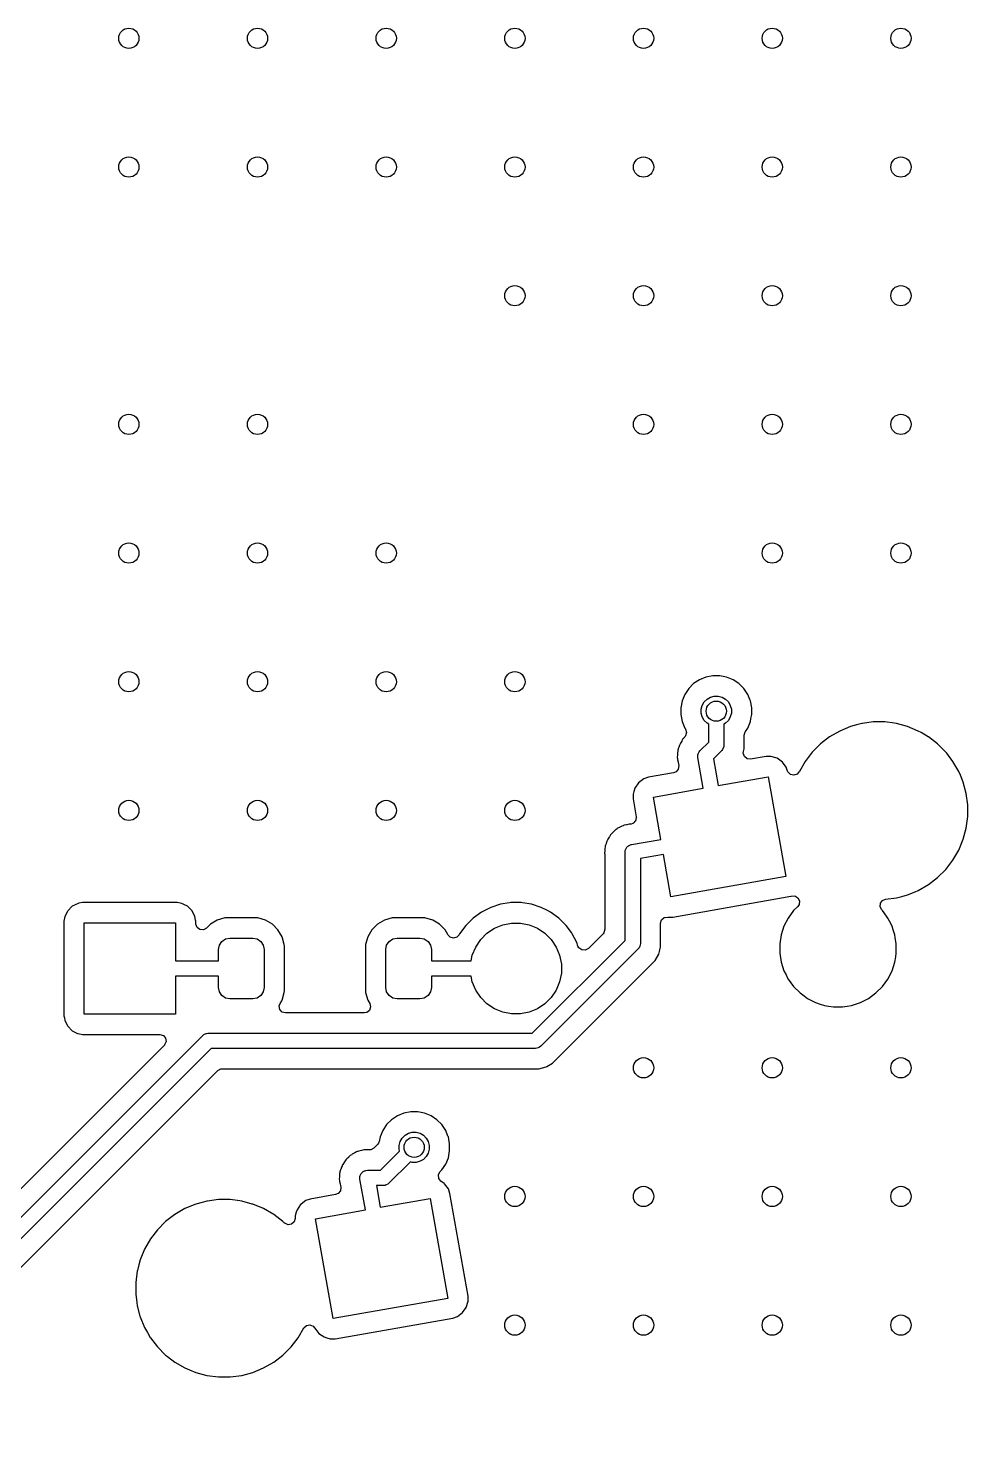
# Model space of a CAD drawing. Extents: x 2.6 to 14.2, y -9.4 to -3.8.
# Drawn here: x 9.005 to 9.735, y -6.82 to -5.723 of the extents above; entities that cross this region are included whole.
import ezdxf

# ---------------------------------------------------------------- set-up
doc = ezdxf.new("R2010")
doc.units = 0
doc.header["$MEASUREMENT"] = 0
doc.layers.add('BLACK', color=7, linetype='CONTINUOUS')

msp = doc.modelspace()

# ---------------------------------------------------------------- linework, layer by layer
at = {"layer": 'BLACK', "linetype": 'CONTINUOUS'}
for p, q in [((9.5221, -6.232), (9.5183, -6.2358)), ((9.5266, -6.229), (9.5221, -6.232)), ((9.5221, -6.232), (9.5221, -6.232)), ((9.5316, -6.2269), (9.5266, -6.229)), ((9.5266, -6.229), (9.5266, -6.229)), ((9.537, -6.2259), (9.5316, -6.2269)), ((9.5316, -6.2269), (9.5316, -6.2269)), ((9.5424, -6.2259), (9.537, -6.2259)), ((9.537, -6.2259), (9.537, -6.2259)), ((9.5477, -6.2269), (9.5424, -6.2259)), ((9.5424, -6.2259), (9.5424, -6.2259)), ((9.5527, -6.229), (9.5477, -6.2269)), ((9.5477, -6.2269), (9.5477, -6.2269)), ((9.5573, -6.232), (9.5527, -6.229)), ((9.5527, -6.229), (9.5527, -6.229)), ((9.5611, -6.2358), (9.5573, -6.232)), ((9.5573, -6.232), (9.5573, -6.232)), ((9.5132, -6.2454), (9.5121, -6.2507)), ((9.5152, -6.2404), (9.5132, -6.2454)), ((9.5132, -6.2454), (9.5132, -6.2454)), ((9.5183, -6.2358), (9.5152, -6.2404)), ((9.5152, -6.2404), (9.5152, -6.2404)), ((9.5183, -6.2358), (9.5183, -6.2358)), ((9.5303, -6.2462), (9.5325, -6.2441)), ((9.5325, -6.2441), (9.5352, -6.2425)), ((9.5352, -6.2425), (9.5381, -6.2417)), ((9.5381, -6.2417), (9.5412, -6.2417)), ((9.5412, -6.2417), (9.5442, -6.2425)), ((9.5442, -6.2425), (9.5469, -6.2441)), ((9.5469, -6.2441), (9.5491, -6.2462)), ((9.5641, -6.2404), (9.5611, -6.2358)), ((9.5611, -6.2358), (9.5611, -6.2358)), ((9.5658, -6.2444), (9.5641, -6.2404)), ((9.5641, -6.2404), (9.5641, -6.2404)), ((9.5662, -6.2454), (9.5658, -6.2444)), ((9.5673, -6.2507), (9.5662, -6.2454)), ((9.5662, -6.2454), (9.5662, -6.2454)), ((9.5662, -6.2454), (9.5662, -6.2454)), ((9.5121, -6.2507), (9.5121, -6.2507)), ((9.5121, -6.2507), (9.5121, -6.2561)), ((9.5121, -6.2561), (9.5121, -6.2561)), ((9.5121, -6.2561), (9.5121, -6.2561)), ((9.5121, -6.2561), (9.5132, -6.2615)), ((9.528, -6.2519), (9.5288, -6.2489)), ((9.528, -6.255), (9.528, -6.2519)), ((9.5288, -6.2579), (9.528, -6.255)), ((9.5288, -6.2489), (9.5303, -6.2462)), ((9.5491, -6.2462), (9.5506, -6.2489)), ((9.5506, -6.2489), (9.5514, -6.2519)), ((9.5514, -6.255), (9.5506, -6.2579)), ((9.5514, -6.2519), (9.5514, -6.255)), ((9.5666, -6.2592), (9.5673, -6.2561)), ((9.5673, -6.2561), (9.5673, -6.2507)), ((9.5132, -6.2615), (9.5132, -6.2615)), ((9.5132, -6.2615), (9.5152, -6.2665)), ((9.5152, -6.2665), (9.5152, -6.2665)), ((9.5152, -6.2665), (9.5152, -6.2665)), ((9.5152, -6.2665), (9.5157, -6.2672)), ((9.5157, -6.2672), (9.5158, -6.2673)), ((9.5158, -6.2673), (9.5166, -6.2699)), ((9.5303, -6.2606), (9.5288, -6.2579)), ((9.5325, -6.2628), (9.5303, -6.2606)), ((9.5338, -6.2635), (9.5325, -6.2628)), ((9.5338, -6.2774), (9.5338, -6.2635)), ((9.5469, -6.2628), (9.5456, -6.2635)), ((9.5456, -6.2635), (9.5456, -6.2798)), ((9.5491, -6.2606), (9.5469, -6.2628)), ((9.5506, -6.2579), (9.5491, -6.2606)), ((9.5623, -6.2693), (9.5641, -6.2665)), ((9.5641, -6.2665), (9.5662, -6.2615)), ((9.5662, -6.2615), (9.5666, -6.2592)), ((9.644, -6.2653), (9.6356, -6.2688)), ((9.6496, -6.2638), (9.644, -6.2653)), ((9.6527, -6.263), (9.6496, -6.2638)), ((9.6532, -6.2629), (9.6527, -6.263)), ((9.6617, -6.2618), (9.6532, -6.2629)), ((9.6707, -6.2618), (9.6617, -6.2618)), ((9.6617, -6.2618), (9.6617, -6.2618)), ((9.6782, -6.2628), (9.6707, -6.2618)), ((9.6707, -6.2618), (9.6707, -6.2618)), ((9.6797, -6.263), (9.6782, -6.2628)), ((9.6883, -6.2653), (9.6797, -6.263)), ((9.6884, -6.2653), (9.6883, -6.2653)), ((9.6967, -6.2688), (9.6884, -6.2653)), ((9.5118, -6.2782), (9.5115, -6.2791)), ((9.5129, -6.2767), (9.5118, -6.2782)), ((9.513, -6.2765), (9.5129, -6.2767)), ((9.5138, -6.275), (9.513, -6.2765)), ((9.513, -6.2765), (9.513, -6.2765)), ((9.5142, -6.2746), (9.5138, -6.275)), ((9.5145, -6.2742), (9.5142, -6.2746)), ((9.5146, -6.2742), (9.5145, -6.2742)), ((9.5147, -6.2741), (9.5146, -6.2742)), ((9.5151, -6.2735), (9.5147, -6.2741)), ((9.5152, -6.2734), (9.5151, -6.2735)), ((9.5155, -6.273), (9.5152, -6.2734)), ((9.5159, -6.2726), (9.5155, -6.273)), ((9.5166, -6.2699), (9.5159, -6.2726)), ((9.527, -6.2841), (9.5338, -6.2774)), ((9.5614, -6.2721), (9.5621, -6.2695)), ((9.5614, -6.2827), (9.5614, -6.2721)), ((9.5621, -6.2695), (9.5622, -6.2694)), ((9.5622, -6.2694), (9.5623, -6.2693)), ((9.6278, -6.2733), (9.6207, -6.2788)), ((9.6356, -6.2688), (9.6278, -6.2733)), ((9.6356, -6.2688), (9.6356, -6.2688)), ((9.6989, -6.27), (9.6967, -6.2688)), ((9.6967, -6.2688), (9.6967, -6.2688)), ((9.7044, -6.2732), (9.6989, -6.27)), ((9.7046, -6.2733), (9.7044, -6.2732)), ((9.7117, -6.2788), (9.7046, -6.2733)), ((9.5095, -6.2874), (9.5093, -6.2893)), ((9.5093, -6.2893), (9.5095, -6.2902)), ((9.5097, -6.2849), (9.5095, -6.2855)), ((9.5095, -6.2855), (9.5095, -6.2855)), ((9.5095, -6.2855), (9.5095, -6.2855)), ((9.5095, -6.2855), (9.5095, -6.2874)), ((9.5098, -6.2841), (9.5097, -6.2849)), ((9.5104, -6.282), (9.5098, -6.2836)), ((9.5098, -6.2836), (9.5098, -6.2841)), ((9.5106, -6.2816), (9.5104, -6.282)), ((9.511, -6.2799), (9.5106, -6.2816)), ((9.5113, -6.2795), (9.511, -6.2799)), ((9.511, -6.2799), (9.511, -6.2799)), ((9.5115, -6.2791), (9.5113, -6.2795)), ((9.5253, -6.2882), (9.5254, -6.2877)), ((9.5254, -6.2893), (9.5253, -6.2882)), ((9.5254, -6.2872), (9.5256, -6.2866)), ((9.5254, -6.2877), (9.5254, -6.2872)), ((9.5296, -6.3132), (9.5254, -6.2893)), ((9.5256, -6.2866), (9.5258, -6.2859)), ((9.5258, -6.2859), (9.5261, -6.2855)), ((9.5261, -6.2855), (9.5263, -6.285)), ((9.5263, -6.285), (9.527, -6.2841)), ((9.5439, -6.284), (9.5375, -6.2903)), ((9.5446, -6.2831), (9.5439, -6.284)), ((9.5454, -6.2813), (9.5446, -6.2831)), ((9.5455, -6.281), (9.5454, -6.2813)), ((9.5456, -6.2798), (9.5455, -6.281)), ((9.5607, -6.2861), (9.5608, -6.2847)), ((9.5615, -6.2887), (9.5607, -6.2861)), ((9.5608, -6.2847), (9.5614, -6.2827)), ((9.5637, -6.2904), (9.5615, -6.2887)), ((9.5785, -6.2886), (9.5664, -6.2907)), ((9.5822, -6.2885), (9.5785, -6.2886)), ((9.5785, -6.2886), (9.5785, -6.2886)), ((9.587, -6.29), (9.5822, -6.2885)), ((9.6143, -6.2852), (9.6088, -6.2924)), ((9.6207, -6.2788), (9.6143, -6.2852)), ((9.7181, -6.2852), (9.7117, -6.2788)), ((9.7117, -6.2788), (9.7117, -6.2788)), ((9.7188, -6.2861), (9.7181, -6.2852)), ((9.7181, -6.2852), (9.7181, -6.2852)), ((9.7181, -6.2852), (9.7181, -6.2852)), ((9.7236, -6.2924), (9.7188, -6.2861)), ((9.5084, -6.3005), (9.5065, -6.3013)), ((9.5102, -6.2984), (9.5084, -6.3005)), ((9.5095, -6.2902), (9.5095, -6.2912)), ((9.5095, -6.2912), (9.51, -6.2928)), ((9.51, -6.2928), (9.51, -6.2932)), ((9.51, -6.2932), (9.5105, -6.2956)), ((9.5105, -6.2956), (9.5102, -6.2984)), ((9.5375, -6.2903), (9.5412, -6.3112)), ((9.5664, -6.2907), (9.5637, -6.2904)), ((9.5911, -6.2929), (9.587, -6.29)), ((9.587, -6.29), (9.587, -6.29)), ((9.5941, -6.2969), (9.5911, -6.2929)), ((9.5911, -6.2929), (9.5911, -6.2929)), ((9.5951, -6.2999), (9.5941, -6.2969)), ((9.5941, -6.2969), (9.5941, -6.2969)), ((9.5941, -6.2969), (9.5941, -6.2969)), ((9.5954, -6.3005), (9.5951, -6.2999)), ((9.5973, -6.3025), (9.5954, -6.3005)), ((9.6041, -6.3003), (9.6025, -6.3023)), ((9.6042, -6.3003), (9.6041, -6.3003)), ((9.6043, -6.3002), (9.6042, -6.3003)), ((9.6088, -6.2924), (9.6043, -6.3002)), ((9.7281, -6.3002), (9.7236, -6.2924)), ((9.7236, -6.2924), (9.7236, -6.2924)), ((9.7236, -6.2924), (9.7236, -6.2924)), ((9.7294, -6.3032), (9.7281, -6.3002)), ((9.7281, -6.3002), (9.7281, -6.3002)), ((9.7281, -6.3002), (9.7281, -6.3002)), ((9.4793, -6.309), (9.4765, -6.3131)), ((9.4804, -6.3082), (9.4793, -6.309)), ((9.4833, -6.306), (9.4804, -6.3082)), ((9.4869, -6.3048), (9.4833, -6.306)), ((9.5065, -6.3013), (9.4869, -6.3048)), ((9.4869, -6.3048), (9.4869, -6.3048)), ((9.5412, -6.3112), (9.58, -6.3044)), ((9.58, -6.3044), (9.5937, -6.3819)), ((9.5999, -6.3032), (9.5973, -6.3025)), ((9.6025, -6.3023), (9.5999, -6.3032)), ((9.7316, -6.3085), (9.7294, -6.3032)), ((9.7339, -6.3173), (9.7316, -6.3085)), ((9.4757, -6.3157), (9.475, -6.3179)), ((9.475, -6.3179), (9.475, -6.3179)), ((9.475, -6.3179), (9.4751, -6.3216)), ((9.4751, -6.3216), (9.4751, -6.3216)), ((9.4751, -6.3216), (9.4775, -6.3354)), ((9.4765, -6.3131), (9.4757, -6.3157)), ((9.4908, -6.3201), (9.5296, -6.3132)), ((9.4966, -6.353), (9.4908, -6.3201)), ((9.7351, -6.3262), (9.7339, -6.3173)), ((9.7351, -6.3352), (9.7351, -6.3262)), ((9.463, -6.3444), (9.4626, -6.3448)), ((9.4646, -6.3437), (9.463, -6.3444)), ((9.463, -6.3444), (9.463, -6.3444)), ((9.4648, -6.3436), (9.4646, -6.3437)), ((9.4646, -6.3437), (9.4646, -6.3437)), ((9.4664, -6.3427), (9.4648, -6.3436)), ((9.4673, -6.3424), (9.4664, -6.3427)), ((9.4677, -6.3423), (9.4673, -6.3424)), ((9.4682, -6.342), (9.4677, -6.3423)), ((9.4677, -6.3423), (9.4677, -6.3423)), ((9.4699, -6.3417), (9.4682, -6.342)), ((9.4682, -6.342), (9.4682, -6.342)), ((9.4703, -6.3416), (9.4699, -6.3417)), ((9.4719, -6.3412), (9.4703, -6.3416)), ((9.4724, -6.3412), (9.4719, -6.3412)), ((9.4733, -6.3411), (9.4724, -6.3412)), ((9.4735, -6.3411), (9.4733, -6.3411)), ((9.4749, -6.3407), (9.4735, -6.3411)), ((9.4751, -6.3405), (9.4749, -6.3407)), ((9.4755, -6.3403), (9.4751, -6.3405)), ((9.4761, -6.3395), (9.4755, -6.3403)), ((9.4769, -6.3388), (9.4761, -6.3395)), ((9.477, -6.3384), (9.4769, -6.3388)), ((9.4772, -6.3382), (9.477, -6.3384)), ((9.4773, -6.3371), (9.4772, -6.3382)), ((9.4776, -6.3361), (9.4773, -6.3371)), ((9.4775, -6.3354), (9.4775, -6.3358)), ((9.4775, -6.3358), (9.4776, -6.3361)), ((9.7316, -6.3529), (9.7339, -6.3442)), ((9.7339, -6.3442), (9.7351, -6.3352)), ((9.4546, -6.3545), (9.4541, -6.3562)), ((9.4548, -6.3541), (9.4546, -6.3545)), ((9.4551, -6.3537), (9.4548, -6.3541)), ((9.4554, -6.3528), (9.4551, -6.3537)), ((9.4565, -6.3512), (9.4554, -6.3528)), ((9.4566, -6.351), (9.4565, -6.3512)), ((9.4574, -6.3496), (9.4566, -6.351)), ((9.4578, -6.3492), (9.4574, -6.3496)), ((9.4581, -6.3489), (9.4578, -6.3492)), ((9.4578, -6.3492), (9.4578, -6.3492)), ((9.4587, -6.3481), (9.4581, -6.3489)), ((9.4601, -6.3469), (9.4587, -6.3481)), ((9.4603, -6.3467), (9.4601, -6.3469)), ((9.4615, -6.3455), (9.4603, -6.3467)), ((9.4603, -6.3467), (9.4603, -6.3467)), ((9.4619, -6.3453), (9.4615, -6.3455)), ((9.4626, -6.3448), (9.4619, -6.3453)), ((9.4737, -6.3571), (9.4966, -6.353)), ((9.7281, -6.3613), (9.7316, -6.3529)), ((9.4531, -6.3619), (9.4529, -6.3638)), ((9.4529, -6.3638), (9.453, -6.3644)), ((9.453, -6.3644), (9.453, -6.3644)), ((9.453, -6.3644), (9.4531, -6.3652)), ((9.4533, -6.3591), (9.4531, -6.36)), ((9.4531, -6.36), (9.4531, -6.3619)), ((9.4531, -6.3652), (9.4531, -6.4229)), ((9.4534, -6.3587), (9.4533, -6.3591)), ((9.454, -6.3566), (9.4534, -6.3581)), ((9.4534, -6.3581), (9.4534, -6.3587)), ((9.4534, -6.3587), (9.4534, -6.3587)), ((9.4541, -6.3562), (9.454, -6.3566)), ((9.4689, -6.3627), (9.469, -6.3617)), ((9.4689, -6.3628), (9.4689, -6.3627)), ((9.4689, -6.3629), (9.4689, -6.3628)), ((9.4689, -6.3628), (9.4689, -6.3628)), ((9.4689, -6.4315), (9.4689, -6.3629)), ((9.469, -6.3617), (9.4692, -6.3611)), ((9.4692, -6.3611), (9.4694, -6.3605)), ((9.4694, -6.3605), (9.4697, -6.3601)), ((9.4697, -6.3601), (9.4699, -6.3596)), ((9.4699, -6.3596), (9.4703, -6.3591)), ((9.4703, -6.3591), (9.4707, -6.3586)), ((9.4707, -6.3586), (9.4711, -6.3583)), ((9.4711, -6.3583), (9.4715, -6.358)), ((9.4715, -6.358), (9.4721, -6.3577)), ((9.4721, -6.3577), (9.4726, -6.3574)), ((9.4726, -6.3574), (9.4735, -6.3571)), ((9.4735, -6.3571), (9.4736, -6.3571)), ((9.4736, -6.3571), (9.4737, -6.3571)), ((9.4737, -6.3571), (9.4737, -6.3571)), ((9.4987, -6.3647), (9.4807, -6.3678)), ((9.5045, -6.3976), (9.4987, -6.3647)), ((9.7236, -6.3691), (9.7281, -6.3613)), ((9.4807, -6.3678), (9.4807, -6.4339)), ((9.7117, -6.3827), (9.7181, -6.3763)), ((9.7181, -6.3763), (9.7236, -6.3691)), ((9.7181, -6.3763), (9.7181, -6.3763)), ((9.7181, -6.3763), (9.7181, -6.3763)), ((9.5937, -6.3819), (9.5045, -6.3976)), ((9.6967, -6.3927), (9.7046, -6.3882)), ((9.7046, -6.3882), (9.7117, -6.3827)), ((9.7117, -6.3827), (9.7117, -6.3827)), ((9.7117, -6.3827), (9.7117, -6.3827)), ((9.506, -6.4134), (9.5976, -6.3972)), ((9.5976, -6.3972), (9.5979, -6.3971)), ((9.5979, -6.3971), (9.6007, -6.397)), ((9.6007, -6.397), (9.6031, -6.3984)), ((9.6031, -6.3984), (9.6043, -6.4008)), ((9.6712, -6.3996), (9.6797, -6.3985)), ((9.6797, -6.3985), (9.6838, -6.3974)), ((9.6838, -6.3974), (9.6884, -6.3961)), ((9.6884, -6.3961), (9.6942, -6.3937)), ((9.6942, -6.3937), (9.6967, -6.3927)), ((9.6967, -6.3927), (9.6967, -6.3927)), ((9.6967, -6.3927), (9.6967, -6.3927)), ((9.6967, -6.3927), (9.6967, -6.3927)), ((9.0355, -6.409), (9.0334, -6.413)), ((9.0357, -6.4086), (9.0355, -6.409)), ((9.0392, -6.405), (9.0357, -6.4086)), ((9.0357, -6.4086), (9.0357, -6.4086)), ((9.0357, -6.4086), (9.0357, -6.4086)), ((9.0437, -6.4028), (9.0392, -6.405)), ((9.0392, -6.405), (9.0392, -6.405)), ((9.0392, -6.405), (9.0392, -6.405)), ((9.0443, -6.4027), (9.0437, -6.4028)), ((9.0473, -6.4022), (9.0443, -6.4027)), ((9.1207, -6.4022), (9.0473, -6.4022)), ((9.1244, -6.4028), (9.1207, -6.4022)), ((9.1258, -6.4035), (9.1244, -6.4028)), ((9.1288, -6.405), (9.1258, -6.4035)), ((9.1324, -6.4086), (9.1288, -6.405)), ((9.1288, -6.405), (9.1288, -6.405)), ((9.1288, -6.405), (9.1288, -6.405)), ((9.1346, -6.413), (9.1324, -6.4086)), ((9.1324, -6.4086), (9.1324, -6.4086)), ((9.1324, -6.4086), (9.1324, -6.4086)), ((9.3572, -6.4096), (9.3507, -6.4143)), ((9.3644, -6.4059), (9.3572, -6.4096)), ((9.372, -6.4034), (9.3644, -6.4059)), ((9.379, -6.4023), (9.372, -6.4034)), ((9.38, -6.4022), (9.379, -6.4023)), ((9.388, -6.4022), (9.38, -6.4022)), ((9.3891, -6.4023), (9.388, -6.4022)), ((9.396, -6.4034), (9.3891, -6.4023)), ((9.4037, -6.4059), (9.396, -6.4034)), ((9.4086, -6.4084), (9.4037, -6.4059)), ((9.4109, -6.4096), (9.4086, -6.4084)), ((9.4174, -6.4143), (9.4109, -6.4096)), ((9.4109, -6.4096), (9.4109, -6.4096)), ((9.4109, -6.4096), (9.4109, -6.4096)), ((9.5998, -6.4084), (9.5956, -6.4142)), ((9.603, -6.4052), (9.5998, -6.4084)), ((9.6041, -6.4035), (9.603, -6.4052)), ((9.6043, -6.4008), (9.6041, -6.4035)), ((9.667, -6.4055), (9.6672, -6.4027)), ((9.6684, -6.4079), (9.667, -6.4055)), ((9.6672, -6.4027), (9.6689, -6.4005)), ((9.6689, -6.4084), (9.6684, -6.4079)), ((9.6689, -6.4005), (9.6712, -6.3996)), ((9.6719, -6.4126), (9.6689, -6.4084)), ((9.6689, -6.4084), (9.6689, -6.4084)), ((9.0334, -6.413), (9.0328, -6.4167)), ((9.0328, -6.4167), (9.0328, -6.4901)), ((9.0486, -6.4888), (9.0486, -6.4179)), ((9.0486, -6.4179), (9.1195, -6.4179)), ((9.1195, -6.4179), (9.1195, -6.4475)), ((9.1351, -6.4158), (9.1346, -6.413)), ((9.1352, -6.4167), (9.1351, -6.4158)), ((9.1352, -6.4186), (9.1352, -6.4167)), ((9.1352, -6.4189), (9.1352, -6.4186)), ((9.1362, -6.4215), (9.1352, -6.4189)), ((9.1384, -6.4231), (9.1362, -6.4215)), ((9.1466, -6.419), (9.1436, -6.422)), ((9.1519, -6.4158), (9.1466, -6.419)), ((9.1466, -6.419), (9.1466, -6.419)), ((9.1579, -6.4141), (9.1519, -6.4158)), ((9.1519, -6.4158), (9.1519, -6.4158)), ((9.1593, -6.414), (9.1579, -6.4141)), ((9.182, -6.414), (9.1593, -6.414)), ((9.1593, -6.414), (9.1593, -6.414)), ((9.1834, -6.4141), (9.182, -6.414)), ((9.1893, -6.4158), (9.1834, -6.4141)), ((9.1834, -6.4141), (9.1834, -6.4141)), ((9.1947, -6.419), (9.1893, -6.4158)), ((9.1893, -6.4158), (9.1893, -6.4158)), ((9.1991, -6.4234), (9.1947, -6.419)), ((9.1947, -6.419), (9.1947, -6.419)), ((9.2765, -6.419), (9.2721, -6.4234)), ((9.2818, -6.4158), (9.2765, -6.419)), ((9.2765, -6.419), (9.2765, -6.419)), ((9.2878, -6.4141), (9.2818, -6.4158)), ((9.2818, -6.4158), (9.2818, -6.4158)), ((9.2892, -6.414), (9.2878, -6.4141)), ((9.3119, -6.414), (9.2892, -6.414)), ((9.2892, -6.414), (9.2892, -6.414)), ((9.3133, -6.4141), (9.3119, -6.414)), ((9.3193, -6.4158), (9.3133, -6.4141)), ((9.3133, -6.4141), (9.3133, -6.4141)), ((9.3246, -6.419), (9.3193, -6.4158)), ((9.3193, -6.4158), (9.3193, -6.4158)), ((9.329, -6.4234), (9.3246, -6.419)), ((9.3246, -6.419), (9.3246, -6.419)), ((9.345, -6.42), (9.3402, -6.4265)), ((9.3507, -6.4143), (9.345, -6.42)), ((9.3673, -6.4221), (9.3737, -6.4195)), ((9.3737, -6.4195), (9.3805, -6.4181)), ((9.3805, -6.4181), (9.3875, -6.4181)), ((9.3875, -6.4181), (9.3943, -6.4195)), ((9.3943, -6.4195), (9.4007, -6.4221)), ((9.4231, -6.42), (9.4174, -6.4143)), ((9.4271, -6.4255), (9.4231, -6.42)), ((9.4964, -6.4182), (9.4972, -6.4156)), ((9.4964, -6.4368), (9.4964, -6.4182)), ((9.4972, -6.4156), (9.4993, -6.4138)), ((9.4993, -6.4138), (9.502, -6.4134)), ((9.502, -6.4134), (9.5023, -6.4134)), ((9.5023, -6.4134), (9.5023, -6.4134)), ((9.5023, -6.4134), (9.506, -6.4134)), ((9.5923, -6.4205), (9.5901, -6.4273)), ((9.5956, -6.4142), (9.5923, -6.4205)), ((9.5923, -6.4205), (9.5923, -6.4205)), ((9.6731, -6.4142), (9.6719, -6.4126)), ((9.6744, -6.4167), (9.6731, -6.4142)), ((9.6763, -6.4205), (9.6744, -6.4167)), ((9.6772, -6.4234), (9.6763, -6.4205)), ((9.6763, -6.4205), (9.6763, -6.4205)), ((9.1411, -6.4233), (9.1384, -6.4231)), ((9.1436, -6.422), (9.1411, -6.4233)), ((9.1536, -6.4352), (9.1555, -6.4324)), ((9.1555, -6.4324), (9.1584, -6.4304)), ((9.1584, -6.4304), (9.1618, -6.4298)), ((9.1618, -6.4298), (9.1795, -6.4298)), ((9.1795, -6.4298), (9.1829, -6.4304)), ((9.1829, -6.4304), (9.1858, -6.4324)), ((9.1858, -6.4324), (9.1877, -6.4352)), ((9.2023, -6.4288), (9.1991, -6.4234)), ((9.1991, -6.4234), (9.1991, -6.4234)), ((9.1991, -6.4234), (9.1991, -6.4234)), ((9.204, -6.4347), (9.2023, -6.4288)), ((9.2689, -6.4288), (9.2672, -6.4347)), ((9.2721, -6.4234), (9.2689, -6.4288)), ((9.2689, -6.4288), (9.2689, -6.4288)), ((9.2721, -6.4234), (9.2721, -6.4234)), ((9.2835, -6.4352), (9.2854, -6.4324)), ((9.2854, -6.4324), (9.2883, -6.4304)), ((9.2883, -6.4304), (9.2917, -6.4298)), ((9.2917, -6.4298), (9.3094, -6.4298)), ((9.3094, -6.4298), (9.3128, -6.4304)), ((9.3128, -6.4304), (9.3157, -6.4324)), ((9.3157, -6.4324), (9.3176, -6.4352)), ((9.3311, -6.4269), (9.329, -6.4234)), ((9.329, -6.4234), (9.329, -6.4234)), ((9.329, -6.4234), (9.329, -6.4234)), ((9.3314, -6.4274), (9.3311, -6.4269)), ((9.3328, -6.4289), (9.3314, -6.4274)), ((9.3354, -6.4298), (9.3328, -6.4289)), ((9.338, -6.4291), (9.3354, -6.4298)), ((9.3399, -6.4271), (9.338, -6.4291)), ((9.3402, -6.4265), (9.3399, -6.4271)), ((9.3528, -6.4367), (9.3566, -6.4309)), ((9.3566, -6.4309), (9.3615, -6.426)), ((9.3615, -6.426), (9.3673, -6.4221)), ((9.3966, -6.5037), (9.4689, -6.4315)), ((9.4007, -6.4221), (9.4065, -6.426)), ((9.4065, -6.426), (9.4114, -6.4309)), ((9.4114, -6.4309), (9.4153, -6.4367)), ((9.4278, -6.4265), (9.4271, -6.4255)), ((9.4295, -6.4299), (9.4278, -6.4265)), ((9.4315, -6.4337), (9.4295, -6.4299)), ((9.4517, -6.4264), (9.4403, -6.4378)), ((9.4523, -6.4256), (9.4517, -6.4264)), ((9.4531, -6.4229), (9.4523, -6.4256)), ((9.5901, -6.4273), (9.589, -6.4343)), ((9.6785, -6.4273), (9.6772, -6.4234)), ((9.6788, -6.4293), (9.6785, -6.4273)), ((9.6796, -6.4343), (9.6788, -6.4293)), ((9.1529, -6.4386), (9.1536, -6.4352)), ((9.1529, -6.4475), (9.1529, -6.4386)), ((9.1877, -6.4352), (9.1884, -6.4386)), ((9.1884, -6.4386), (9.1884, -6.4681)), ((9.2041, -6.4361), (9.204, -6.4347)), ((9.2041, -6.4706), (9.2041, -6.4361)), ((9.2672, -6.4347), (9.2671, -6.4361)), ((9.2671, -6.4361), (9.2671, -6.4706)), ((9.2672, -6.4347), (9.2672, -6.4347)), ((9.2828, -6.4386), (9.2835, -6.4352)), ((9.2828, -6.4681), (9.2828, -6.4386)), ((9.3176, -6.4352), (9.3183, -6.4386)), ((9.3183, -6.4386), (9.3183, -6.4475)), ((9.3492, -6.4475), (9.3501, -6.4431)), ((9.3501, -6.4431), (9.3528, -6.4367)), ((9.4789, -6.4381), (9.4033, -6.5138)), ((9.4153, -6.4367), (9.4179, -6.4431)), ((9.4179, -6.4431), (9.4193, -6.4499)), ((9.4319, -6.4352), (9.4315, -6.4337)), ((9.4315, -6.4337), (9.4315, -6.4337)), ((9.4315, -6.4337), (9.4315, -6.4337)), ((9.4322, -6.4359), (9.4319, -6.4352)), ((9.4329, -6.4373), (9.4322, -6.4359)), ((9.4351, -6.4389), (9.4329, -6.4373)), ((9.4378, -6.4391), (9.4351, -6.4389)), ((9.4403, -6.4378), (9.4378, -6.4391)), ((9.4797, -6.4372), (9.4789, -6.4381)), ((9.4802, -6.4359), (9.4797, -6.4372)), ((9.4806, -6.4351), (9.4802, -6.4359)), ((9.4807, -6.4339), (9.4806, -6.4351)), ((9.4921, -6.4472), (9.495, -6.4423)), ((9.495, -6.4421), (9.4956, -6.4401)), ((9.495, -6.4423), (9.495, -6.4421)), ((9.4956, -6.4401), (9.4959, -6.4389)), ((9.4959, -6.4389), (9.4964, -6.4368)), ((9.589, -6.4343), (9.589, -6.4415)), ((9.589, -6.4415), (9.5901, -6.4485)), ((9.6792, -6.4443), (9.6796, -6.4415)), ((9.6796, -6.4415), (9.6796, -6.4343)), ((9.1195, -6.4475), (9.1529, -6.4475)), ((9.3183, -6.4475), (9.3492, -6.4475)), ((9.4124, -6.527), (9.4921, -6.4472)), ((9.4193, -6.4499), (9.4193, -6.4569)), ((9.5901, -6.4485), (9.5923, -6.4553)), ((9.6763, -6.4553), (9.6785, -6.4485)), ((9.6785, -6.4485), (9.6792, -6.4443)), ((9.1234, -6.4593), (9.1195, -6.4593)), ((9.1195, -6.4593), (9.1195, -6.4888)), ((9.1529, -6.4593), (9.1234, -6.4593)), ((9.1529, -6.4681), (9.1529, -6.4593)), ((9.3429, -6.4593), (9.3183, -6.4593)), ((9.3183, -6.4593), (9.3183, -6.4681)), ((9.3492, -6.4593), (9.3429, -6.4593)), ((9.3501, -6.4637), (9.3492, -6.4593)), ((9.3528, -6.4701), (9.3501, -6.4637)), ((9.4179, -6.4637), (9.4153, -6.4701)), ((9.4193, -6.4569), (9.4179, -6.4637)), ((9.5923, -6.4553), (9.5923, -6.4553)), ((9.5923, -6.4553), (9.5939, -6.4584)), ((9.5939, -6.4584), (9.5954, -6.4613)), ((9.5954, -6.4613), (9.5956, -6.4616)), ((9.5956, -6.4616), (9.5998, -6.4674)), ((9.6689, -6.4674), (9.6731, -6.4616)), ((9.6731, -6.4616), (9.6763, -6.4553)), ((9.1536, -6.4715), (9.1529, -6.4681)), ((9.1555, -6.4744), (9.1536, -6.4715)), ((9.1584, -6.4763), (9.1555, -6.4744)), ((9.1618, -6.477), (9.1584, -6.4763)), ((9.1829, -6.4763), (9.1795, -6.477)), ((9.1858, -6.4744), (9.1829, -6.4763)), ((9.1877, -6.4715), (9.1858, -6.4744)), ((9.1884, -6.4681), (9.1877, -6.4715)), ((9.2023, -6.478), (9.204, -6.472)), ((9.204, -6.472), (9.2041, -6.4706)), ((9.2671, -6.4706), (9.2671, -6.4706)), ((9.2671, -6.4706), (9.2672, -6.472)), ((9.2672, -6.472), (9.2689, -6.478)), ((9.2835, -6.4715), (9.2828, -6.4681)), ((9.2854, -6.4744), (9.2835, -6.4715)), ((9.2883, -6.4763), (9.2854, -6.4744)), ((9.2917, -6.477), (9.2883, -6.4763)), ((9.3128, -6.4763), (9.3094, -6.477)), ((9.3157, -6.4744), (9.3128, -6.4763)), ((9.3176, -6.4715), (9.3157, -6.4744)), ((9.3183, -6.4681), (9.3176, -6.4715)), ((9.3566, -6.4759), (9.3528, -6.4701)), ((9.3615, -6.4808), (9.3566, -6.4759)), ((9.4114, -6.4759), (9.4065, -6.4808)), ((9.4153, -6.4701), (9.4114, -6.4759)), ((9.5998, -6.4674), (9.5998, -6.4674)), ((9.5998, -6.4674), (9.6048, -6.4724)), ((9.6048, -6.4724), (9.6048, -6.4724)), ((9.6048, -6.4724), (9.6079, -6.4747)), ((9.6079, -6.4747), (9.6106, -6.4766)), ((9.6581, -6.4766), (9.6638, -6.4724)), ((9.6638, -6.4724), (9.6689, -6.4674)), ((9.1795, -6.477), (9.1618, -6.477)), ((9.2001, -6.4824), (9.2007, -6.4806)), ((9.2005, -6.4851), (9.2001, -6.4824)), ((9.2023, -6.4872), (9.2005, -6.4851)), ((9.2007, -6.4806), (9.202, -6.4785)), ((9.202, -6.4785), (9.2023, -6.478)), ((9.2049, -6.4879), (9.2023, -6.4872)), ((9.2702, -6.4859), (9.2681, -6.4876)), ((9.2689, -6.478), (9.2689, -6.478)), ((9.2689, -6.478), (9.2704, -6.4806)), ((9.2711, -6.4832), (9.2702, -6.4859)), ((9.2704, -6.4806), (9.2711, -6.4832)), ((9.3094, -6.477), (9.2917, -6.477)), ((9.3673, -6.4846), (9.3615, -6.4808)), ((9.3737, -6.4873), (9.3673, -6.4846)), ((9.3805, -6.4886), (9.3737, -6.4873)), ((9.3943, -6.4873), (9.3875, -6.4886)), ((9.4007, -6.4846), (9.3943, -6.4873)), ((9.4065, -6.4808), (9.4007, -6.4846)), ((9.6106, -6.4766), (9.6138, -6.4783)), ((9.6138, -6.4783), (9.6169, -6.4799)), ((9.6169, -6.4799), (9.6169, -6.4799)), ((9.6169, -6.4799), (9.6203, -6.481)), ((9.6203, -6.481), (9.6237, -6.4821)), ((9.6237, -6.4821), (9.627, -6.4826)), ((9.627, -6.4826), (9.6308, -6.4832)), ((9.6308, -6.4832), (9.6308, -6.4832)), ((9.6308, -6.4832), (9.6379, -6.4832)), ((9.6379, -6.4832), (9.6413, -6.4826)), ((9.6413, -6.4826), (9.6449, -6.4821)), ((9.6449, -6.4821), (9.6517, -6.4799)), ((9.6517, -6.4799), (9.6581, -6.4766)), ((9.0328, -6.4901), (9.0331, -6.4918)), ((9.0331, -6.4918), (9.0334, -6.4937)), ((9.0334, -6.4937), (9.0357, -6.4982)), ((9.0357, -6.4982), (9.0357, -6.4982)), ((9.0357, -6.4982), (9.0357, -6.4982)), ((9.0357, -6.4982), (9.0392, -6.5017)), ((9.1195, -6.4888), (9.0486, -6.4888)), ((9.2662, -6.4879), (9.2049, -6.4879)), ((9.2681, -6.4876), (9.2662, -6.4879)), ((9.3875, -6.4886), (9.3805, -6.4886)), ((8.8256, -6.8204), (9.1406, -6.5054)), ((9.0392, -6.5017), (9.0392, -6.5017)), ((9.0392, -6.5017), (9.0392, -6.5017)), ((9.0392, -6.5017), (9.0432, -6.5038)), ((9.0432, -6.5038), (9.0437, -6.504)), ((9.0437, -6.504), (9.0473, -6.5046)), ((9.0473, -6.5046), (9.0473, -6.5046)), ((9.0473, -6.5046), (9.1073, -6.5046)), ((9.1073, -6.5046), (9.11, -6.5054)), ((9.11, -6.5054), (9.1118, -6.5074)), ((9.1118, -6.5074), (9.1122, -6.5102)), ((9.1406, -6.5054), (9.1415, -6.5047)), ((9.1415, -6.5047), (9.1432, -6.504)), ((9.1432, -6.504), (9.1436, -6.5038)), ((9.1436, -6.5038), (9.1447, -6.5037)), ((9.1447, -6.5037), (9.3966, -6.5037)), ((9.1108, -6.5129), (8.8191, -6.8046)), ((9.1472, -6.5155), (8.8428, -6.8199)), ((9.111, -6.5127), (9.1108, -6.5129)), ((9.1122, -6.5102), (9.111, -6.5127)), ((9.3991, -6.5155), (9.1472, -6.5155)), ((9.4002, -6.5154), (9.3991, -6.5155)), ((9.4014, -6.5149), (9.4002, -6.5154)), ((9.4024, -6.5145), (9.4014, -6.5149)), ((9.4033, -6.5138), (9.4024, -6.5145)), ((9.4019, -6.5313), (9.4075, -6.5298)), ((9.4075, -6.5298), (9.4081, -6.5294)), ((9.4081, -6.5294), (9.4124, -6.527)), ((8.9876, -6.6974), (9.1523, -6.5327)), ((9.1523, -6.5327), (9.1547, -6.5314)), ((9.1547, -6.5314), (9.1557, -6.5313)), ((9.1557, -6.5313), (9.4019, -6.5313)), ((9.4019, -6.5313), (9.4019, -6.5313)), ((9.4019, -6.5313), (9.4019, -6.5313)), ((9.2835, -6.5747), (9.2805, -6.5792)), ((9.2874, -6.5709), (9.2835, -6.5747)), ((9.2835, -6.5747), (9.2835, -6.5747)), ((9.2919, -6.5679), (9.2874, -6.5709)), ((9.2874, -6.5709), (9.2874, -6.5709)), ((9.2969, -6.5658), (9.2919, -6.5679)), ((9.2919, -6.5679), (9.2919, -6.5679)), ((9.3022, -6.5647), (9.2969, -6.5658)), ((9.2969, -6.5658), (9.2969, -6.5658)), ((9.3077, -6.5647), (9.3022, -6.5647)), ((9.3022, -6.5647), (9.3022, -6.5647)), ((9.313, -6.5658), (9.3077, -6.5647)), ((9.3077, -6.5647), (9.3077, -6.5647)), ((9.318, -6.5679), (9.313, -6.5658)), ((9.313, -6.5658), (9.313, -6.5658)), ((9.3225, -6.5709), (9.318, -6.5679)), ((9.318, -6.5679), (9.318, -6.5679)), ((9.3264, -6.5747), (9.3225, -6.5709)), ((9.3225, -6.5709), (9.3225, -6.5709)), ((9.3294, -6.5792), (9.3264, -6.5747)), ((9.3264, -6.5747), (9.3264, -6.5747)), ((9.2784, -6.5843), (9.2777, -6.5877)), ((9.2805, -6.5792), (9.2784, -6.5843)), ((9.2784, -6.5843), (9.2784, -6.5843)), ((9.2805, -6.5792), (9.2805, -6.5792)), ((9.294, -6.5878), (9.2956, -6.5851)), ((9.2956, -6.5851), (9.2978, -6.5829)), ((9.2978, -6.5829), (9.3004, -6.5814)), ((9.3004, -6.5814), (9.3034, -6.5806)), ((9.3034, -6.5806), (9.3065, -6.5806)), ((9.3065, -6.5806), (9.3095, -6.5814)), ((9.3095, -6.5814), (9.3121, -6.5829)), ((9.3121, -6.5829), (9.3143, -6.5851)), ((9.3143, -6.5851), (9.3159, -6.5878)), ((9.3312, -6.5836), (9.3294, -6.5792)), ((9.3294, -6.5792), (9.3294, -6.5792)), ((9.3315, -6.5843), (9.3312, -6.5836)), ((9.3325, -6.5896), (9.3315, -6.5843)), ((9.3315, -6.5843), (9.3315, -6.5843)), ((9.3315, -6.5843), (9.3315, -6.5843)), ((9.2584, -6.5969), (9.2568, -6.5976)), ((9.2587, -6.5967), (9.2584, -6.5969)), ((9.2602, -6.5959), (9.2587, -6.5967)), ((9.2607, -6.5957), (9.2602, -6.5959)), ((9.2602, -6.5959), (9.2602, -6.5959)), ((9.2611, -6.5956), (9.2607, -6.5957)), ((9.2607, -6.5957), (9.2607, -6.5957)), ((9.262, -6.5952), (9.2611, -6.5956)), ((9.2639, -6.5949), (9.262, -6.5952)), ((9.2641, -6.5948), (9.2639, -6.5949)), ((9.2657, -6.5944), (9.2641, -6.5948)), ((9.2641, -6.5948), (9.2641, -6.5948)), ((9.2663, -6.5944), (9.2657, -6.5944)), ((9.2671, -6.5943), (9.2663, -6.5944)), ((9.2676, -6.5942), (9.2671, -6.5943)), ((9.2693, -6.5944), (9.2676, -6.5942)), ((9.2676, -6.5942), (9.2676, -6.5942)), ((9.2697, -6.5944), (9.2693, -6.5944)), ((9.2702, -6.5944), (9.2697, -6.5944)), ((9.2712, -6.5943), (9.2702, -6.5944)), ((9.2736, -6.593), (9.2712, -6.5943)), ((9.2764, -6.5902), (9.2736, -6.593)), ((9.2765, -6.5901), (9.2764, -6.5902)), ((9.2772, -6.5891), (9.2765, -6.5901)), ((9.2765, -6.5901), (9.2765, -6.5901)), ((9.2774, -6.5884), (9.2772, -6.5891)), ((9.2777, -6.5877), (9.2774, -6.5884)), ((9.2787, -6.6102), (9.2936, -6.5953)), ((9.2932, -6.5908), (9.294, -6.5878)), ((9.2932, -6.5938), (9.2932, -6.5908)), ((9.2936, -6.5953), (9.2932, -6.5938)), ((9.3159, -6.5968), (9.3143, -6.5995)), ((9.3159, -6.5878), (9.3167, -6.5908)), ((9.3167, -6.5938), (9.3159, -6.5968)), ((9.3167, -6.5908), (9.3167, -6.5938)), ((9.3315, -6.6004), (9.3321, -6.597)), ((9.3321, -6.597), (9.3325, -6.595)), ((9.3325, -6.595), (9.3325, -6.5896)), ((9.2484, -6.6077), (9.2479, -6.6096)), ((9.2489, -6.6069), (9.2484, -6.6077)), ((9.249, -6.6065), (9.2489, -6.6069)), ((9.2492, -6.606), (9.249, -6.6065)), ((9.2502, -6.6046), (9.2492, -6.606)), ((9.2492, -6.606), (9.2492, -6.606)), ((9.2503, -6.6044), (9.2502, -6.6046)), ((9.2512, -6.6028), (9.2503, -6.6044)), ((9.2519, -6.6021), (9.2512, -6.6028)), ((9.2522, -6.6017), (9.2519, -6.6021)), ((9.2525, -6.6013), (9.2522, -6.6017)), ((9.2522, -6.6017), (9.2522, -6.6017)), ((9.2538, -6.6002), (9.2525, -6.6013)), ((9.2539, -6.6001), (9.2538, -6.6002)), ((9.2538, -6.6002), (9.2538, -6.6002)), ((9.2553, -6.5987), (9.2539, -6.6001)), ((9.2561, -6.5983), (9.2553, -6.5987)), ((9.2564, -6.598), (9.2561, -6.5983)), ((9.2568, -6.5976), (9.2564, -6.598)), ((9.2564, -6.598), (9.2564, -6.598)), ((9.302, -6.6036), (9.2853, -6.6203)), ((9.3034, -6.604), (9.302, -6.6036)), ((9.3065, -6.604), (9.3034, -6.604)), ((9.3095, -6.6032), (9.3065, -6.604)), ((9.3121, -6.6017), (9.3095, -6.6032)), ((9.3143, -6.5995), (9.3121, -6.6017)), ((9.3264, -6.6099), (9.3294, -6.6054)), ((9.3294, -6.6054), (9.3315, -6.6004)), ((9.2469, -6.6151), (9.2467, -6.617)), ((9.2467, -6.617), (9.2469, -6.618)), ((9.247, -6.6127), (9.2469, -6.6132)), ((9.2469, -6.6132), (9.2469, -6.6132)), ((9.2469, -6.6132), (9.2469, -6.6151)), ((9.2469, -6.618), (9.2469, -6.6189)), ((9.2469, -6.6189), (9.2473, -6.6206)), ((9.2472, -6.6119), (9.247, -6.6127)), ((9.2478, -6.6098), (9.2472, -6.6113)), ((9.2472, -6.6113), (9.2472, -6.6113)), ((9.2472, -6.6113), (9.2472, -6.6119)), ((9.2479, -6.6096), (9.2478, -6.6098)), ((9.2478, -6.6098), (9.2478, -6.6098)), ((9.2627, -6.6159), (9.2628, -6.6154)), ((9.2628, -6.6171), (9.2627, -6.6159)), ((9.2628, -6.6149), (9.263, -6.6143)), ((9.2628, -6.6154), (9.2628, -6.6149)), ((9.267, -6.641), (9.2628, -6.6171)), ((9.263, -6.6143), (9.2632, -6.6137)), ((9.2632, -6.6137), (9.2635, -6.6133)), ((9.2635, -6.6133), (9.2637, -6.6128)), ((9.2637, -6.6128), (9.2641, -6.6123)), ((9.2641, -6.6123), (9.2645, -6.6118)), ((9.2645, -6.6118), (9.2649, -6.6115)), ((9.2649, -6.6115), (9.2653, -6.6112)), ((9.2653, -6.6112), (9.2659, -6.6109)), ((9.2659, -6.6109), (9.2664, -6.6106)), ((9.2664, -6.6106), (9.2669, -6.6105)), ((9.2669, -6.6105), (9.2674, -6.6103)), ((9.2674, -6.6103), (9.2686, -6.6102)), ((9.2686, -6.6102), (9.2787, -6.6102)), ((9.3237, -6.6138), (9.3249, -6.6113)), ((9.324, -6.6165), (9.3237, -6.6138)), ((9.3257, -6.6187), (9.324, -6.6165)), ((9.3249, -6.6113), (9.325, -6.6112)), ((9.325, -6.6112), (9.3264, -6.6099)), ((9.3282, -6.6204), (9.3257, -6.6187)), ((9.3264, -6.6099), (9.3264, -6.6099)), ((9.2439, -6.6291), (9.2242, -6.6325)), ((9.2458, -6.6283), (9.2439, -6.6291)), ((9.2476, -6.6261), (9.2458, -6.6283)), ((9.2473, -6.6206), (9.2474, -6.621)), ((9.2474, -6.621), (9.2476, -6.6221)), ((9.2476, -6.6221), (9.2479, -6.6234)), ((9.2479, -6.6234), (9.2476, -6.6261)), ((9.2812, -6.622), (9.2756, -6.622)), ((9.2756, -6.622), (9.2786, -6.6389)), ((9.2823, -6.6219), (9.2812, -6.622)), ((9.2832, -6.6215), (9.2823, -6.6219)), ((9.2845, -6.621), (9.2832, -6.6215)), ((9.2853, -6.6203), (9.2845, -6.621)), ((9.3285, -6.6206), (9.3282, -6.6204)), ((9.3315, -6.6246), (9.3285, -6.6206)), ((9.3327, -6.6282), (9.3315, -6.6246)), ((9.3468, -6.7081), (9.3327, -6.6282)), ((9.1268, -6.64), (9.119, -6.6445)), ((9.1352, -6.6365), (9.1268, -6.64)), ((9.1268, -6.64), (9.1268, -6.64)), ((9.1402, -6.6352), (9.1352, -6.6365)), ((9.1439, -6.6342), (9.1402, -6.6352)), ((9.1443, -6.6341), (9.1439, -6.6342)), ((9.1529, -6.633), (9.1443, -6.6341)), ((9.1619, -6.633), (9.1529, -6.633)), ((9.1529, -6.633), (9.1529, -6.633)), ((9.1694, -6.634), (9.1619, -6.633)), ((9.1619, -6.633), (9.1619, -6.633)), ((9.1709, -6.6342), (9.1694, -6.634)), ((9.1791, -6.6364), (9.1709, -6.6342)), ((9.1796, -6.6365), (9.1791, -6.6364)), ((9.1879, -6.64), (9.1796, -6.6365)), ((9.1958, -6.6445), (9.1879, -6.64)), ((9.1879, -6.64), (9.1879, -6.64)), ((9.2139, -6.6408), (9.2133, -6.6426)), ((9.2167, -6.6367), (9.2139, -6.6408)), ((9.217, -6.6365), (9.2167, -6.6367)), ((9.2207, -6.6337), (9.217, -6.6365)), ((9.2242, -6.6325), (9.2207, -6.6337)), ((9.2242, -6.6325), (9.2242, -6.6325)), ((9.2282, -6.6478), (9.267, -6.641)), ((9.2786, -6.6389), (9.3174, -6.6321)), ((9.3174, -6.6321), (9.3311, -6.7097)), ((9.1118, -6.65), (9.1055, -6.6564)), ((9.119, -6.6445), (9.1118, -6.65)), ((9.2029, -6.65), (9.1958, -6.6445)), ((9.2041, -6.6512), (9.2029, -6.65)), ((9.2029, -6.65), (9.2029, -6.65)), ((9.2044, -6.6514), (9.2041, -6.6512)), ((9.2069, -6.6525), (9.2044, -6.6514)), ((9.2117, -6.6503), (9.2097, -6.6521)), ((9.2124, -6.6476), (9.2117, -6.6503)), ((9.2133, -6.6426), (9.2124, -6.6456)), ((9.2124, -6.6456), (9.2124, -6.6456)), ((9.2124, -6.6456), (9.2124, -6.6476)), ((9.2419, -6.7254), (9.2282, -6.6478)), ((9.1055, -6.6564), (9.1, -6.6635)), ((9.2097, -6.6521), (9.2069, -6.6525)), ((9.0954, -6.6714), (9.092, -6.6797)), ((9.1, -6.6635), (9.0954, -6.6714)), ((9.0954, -6.6714), (9.0954, -6.6714)), ((9.0909, -6.6837), (9.0898, -6.688)), ((9.092, -6.6797), (9.0909, -6.6837)), ((9.0896, -6.6884), (9.0885, -6.6974)), ((9.0898, -6.688), (9.0896, -6.6884)), ((9.0896, -6.6884), (9.0896, -6.6884)), ((9.0885, -6.6974), (9.0885, -6.7064)), ((9.0885, -6.7064), (9.0893, -6.7128)), ((9.0893, -6.7128), (9.0896, -6.7154)), ((9.0896, -6.7154), (9.0918, -6.7235)), ((9.3311, -6.7097), (9.2419, -6.7254)), ((9.3425, -6.7207), (9.3454, -6.7167)), ((9.3454, -6.7167), (9.3469, -6.7119)), ((9.3469, -6.7119), (9.3468, -6.7081)), ((9.0918, -6.7235), (9.092, -6.7241)), ((9.092, -6.7241), (9.0954, -6.7324)), ((9.2434, -6.7411), (9.335, -6.725)), ((9.335, -6.725), (9.3385, -6.7238)), ((9.3385, -6.7238), (9.3425, -6.7207)), ((9.0954, -6.7324), (9.0954, -6.7324)), ((9.0954, -6.7324), (9.0977, -6.7363)), ((9.0977, -6.7363), (9.0998, -6.74)), ((9.2148, -6.7403), (9.2192, -6.7327)), ((9.2192, -6.7327), (9.2212, -6.7308)), ((9.2212, -6.7308), (9.2239, -6.7302)), ((9.2239, -6.7302), (9.2264, -6.7313)), ((9.2264, -6.7313), (9.2275, -6.7326)), ((9.2275, -6.7326), (9.2275, -6.7326)), ((9.2275, -6.7326), (9.2276, -6.7326)), ((9.2276, -6.7326), (9.2277, -6.7328)), ((9.2277, -6.7328), (9.2278, -6.7329)), ((9.2278, -6.7329), (9.2308, -6.7369)), ((9.2308, -6.7369), (9.2308, -6.7369)), ((9.2308, -6.7369), (9.2349, -6.7397)), ((9.2349, -6.7397), (9.2349, -6.7397)), ((9.2349, -6.7397), (9.2371, -6.7404)), ((9.0998, -6.74), (9.1, -6.7403)), ((9.1, -6.7403), (9.1055, -6.7474)), ((9.1055, -6.7474), (9.1055, -6.7474)), ((9.1055, -6.7474), (9.1118, -6.7538)), ((9.2029, -6.7538), (9.2093, -6.7474)), ((9.2093, -6.7474), (9.2148, -6.7403)), ((9.2093, -6.7474), (9.2093, -6.7474)), ((9.2093, -6.7474), (9.2093, -6.7474)), ((9.2371, -6.7404), (9.2397, -6.7412)), ((9.2397, -6.7412), (9.2434, -6.7411)), ((9.1118, -6.7538), (9.1118, -6.7538)), ((9.1118, -6.7538), (9.1118, -6.7538)), ((9.1118, -6.7538), (9.1133, -6.7549)), ((9.1133, -6.7549), (9.119, -6.7593)), ((9.119, -6.7593), (9.119, -6.7593)), ((9.119, -6.7593), (9.119, -6.7593)), ((9.119, -6.7593), (9.1268, -6.7638)), ((9.1879, -6.7638), (9.1958, -6.7593)), ((9.1958, -6.7593), (9.2029, -6.7538)), ((9.2029, -6.7538), (9.2029, -6.7538)), ((9.2029, -6.7538), (9.2029, -6.7538)), ((9.1268, -6.7638), (9.1268, -6.7638)), ((9.1268, -6.7638), (9.1268, -6.7638)), ((9.1268, -6.7638), (9.1302, -6.7653)), ((9.1302, -6.7653), (9.1352, -6.7673)), ((9.1352, -6.7673), (9.1439, -6.7696)), ((9.1439, -6.7696), (9.1529, -6.7708)), ((9.1529, -6.7708), (9.1529, -6.7708)), ((9.1529, -6.7708), (9.1619, -6.7708)), ((9.1619, -6.7708), (9.1709, -6.7696)), ((9.1619, -6.7708), (9.1619, -6.7708)), ((9.1709, -6.7696), (9.1796, -6.7673)), ((9.1796, -6.7673), (9.1879, -6.7638))]:
    msp.add_line(p, q, dxfattribs=at)
at = {"layer": 'BLACK'}
for centre in [(9.0832, -5.7305), (9.1832, -5.7305), (9.2832, -5.7305), (9.3832, -5.7305), (9.4832, -5.7305), (9.5832, -5.7305), (9.6832, -5.7305), (9.0832, -5.8305), (9.1832, -5.8305), (9.2832, -5.8305), (9.3832, -5.8305), (9.4832, -5.8305), (9.5832, -5.8305), (9.6832, -5.8305), (9.3832, -5.9305), (9.4832, -5.9305), (9.5832, -5.9305), (9.6832, -5.9305), (9.0832, -6.0305), (9.1832, -6.0305), (9.4832, -6.0305), (9.5832, -6.0305), (9.6832, -6.0305), (9.0832, -6.1305), (9.1832, -6.1305), (9.2832, -6.1305), (9.5832, -6.1305), (9.6832, -6.1305), (9.0832, -6.2305), (9.1832, -6.2305), (9.2832, -6.2305), (9.3832, -6.2305), (9.5397, -6.2534), (9.0832, -6.3305), (9.1832, -6.3305), (9.2832, -6.3305), (9.3832, -6.3305), (9.4832, -6.5305), (9.5832, -6.5305), (9.6832, -6.5305), (9.3049, -6.5923), (9.3832, -6.6305), (9.4832, -6.6305), (9.5832, -6.6305), (9.6832, -6.6305), (9.3832, -6.7305), (9.4832, -6.7305), (9.5832, -6.7305), (9.6832, -6.7305)]:
    msp.add_circle(centre, 0.00787, dxfattribs=at)

doc.saveas('drawing.dxf')
